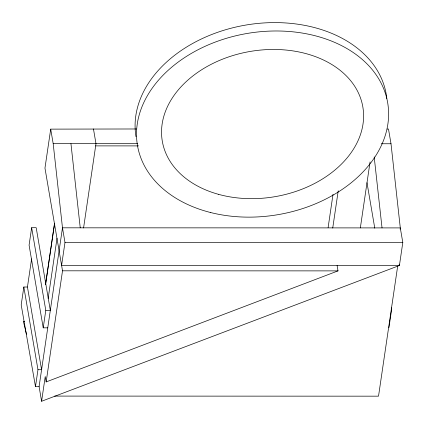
<?xml version="1.0" encoding="UTF-8"?>
<svg xmlns="http://www.w3.org/2000/svg" width="424" height="424" viewBox="0 0 424 424"><rect width="100%" height="100%" fill="white"/><g stroke="black" fill="none" stroke-linecap="round" stroke-linejoin="round"><path stroke-width="0.64" d="M31.652 227.699L45.787 310.389L50.318 310.389L36.188 227.699L31.652 227.699L29.081 245.152L43.216 327.837L47.748 327.842M23.834 287.011L37.969 369.702L41.584 369.702L27.449 287.016L23.834 287.011L21.2 304.909L35.478 386.63L39.093 386.63L41.594 401.263L399.419 265.504L402.8 242.533L400.298 227.905L391.007 143.757L388.49 129.039L387.186 129.039M27.449 287.016L31.593 258.889M136.427 128.976L50.705 129.129L44.965 168.105L62.519 270.814L46.158 381.923L338.013 270.883L337.091 265.488M45.628 283.826L54.479 223.708M45.564 284.615L54.532 223.745M43.216 327.837L45.787 310.389M48.145 298.501L57.017 238.288M35.478 386.63L37.969 369.702M39.093 386.63L62.482 227.821L53.191 143.672L50.705 129.129M41.594 401.263L45.236 376.533L46.158 381.923M400.113 229.183L400.298 227.905L62.482 227.821L64.983 242.454L61.597 265.424L399.419 265.504L399.196 264.21M83.57 227.974L95.983 143.683L93.466 128.965M328.107 227.64L333.015 194.309M332.734 228.038L338.219 190.795M360.347 227.889L370.062 161.942M397.664 266.208L378.526 396.17L54.617 396.09M388.941 327.646L391.675 309.064L391.453 307.766M53.191 143.672L137.62 143.694M381.224 143.752L391.007 143.757M95.601 145.888L138.563 145.898M64.983 242.454L402.8 242.533M62.519 270.814L338.013 270.883M24.693 321.408L23.399 321.408L26.474 334.197M366.999 182.728L374.768 228.154M374.191 156.901L382.035 227.9M70.951 143.678L80.242 227.826M135.972 136.682A126.909 91.902 -9.7 0 1 248.809 24.576A126.909 91.902 -9.7 0 1 386.81 98.506M210.516 212.504A126.909 91.902 -9.7 0 0 388.013 104.972A126.909 91.902 -9.7 0 0 189.168 54.712A126.909 91.902 -9.7 0 0 210.516 212.504M218.72 194.393A101.728 73.67 -9.7 0 0 363.32 110.457A101.728 73.67 -9.7 0 0 205.656 67.337A101.728 73.67 -9.7 0 0 218.72 194.393"/></g></svg>
